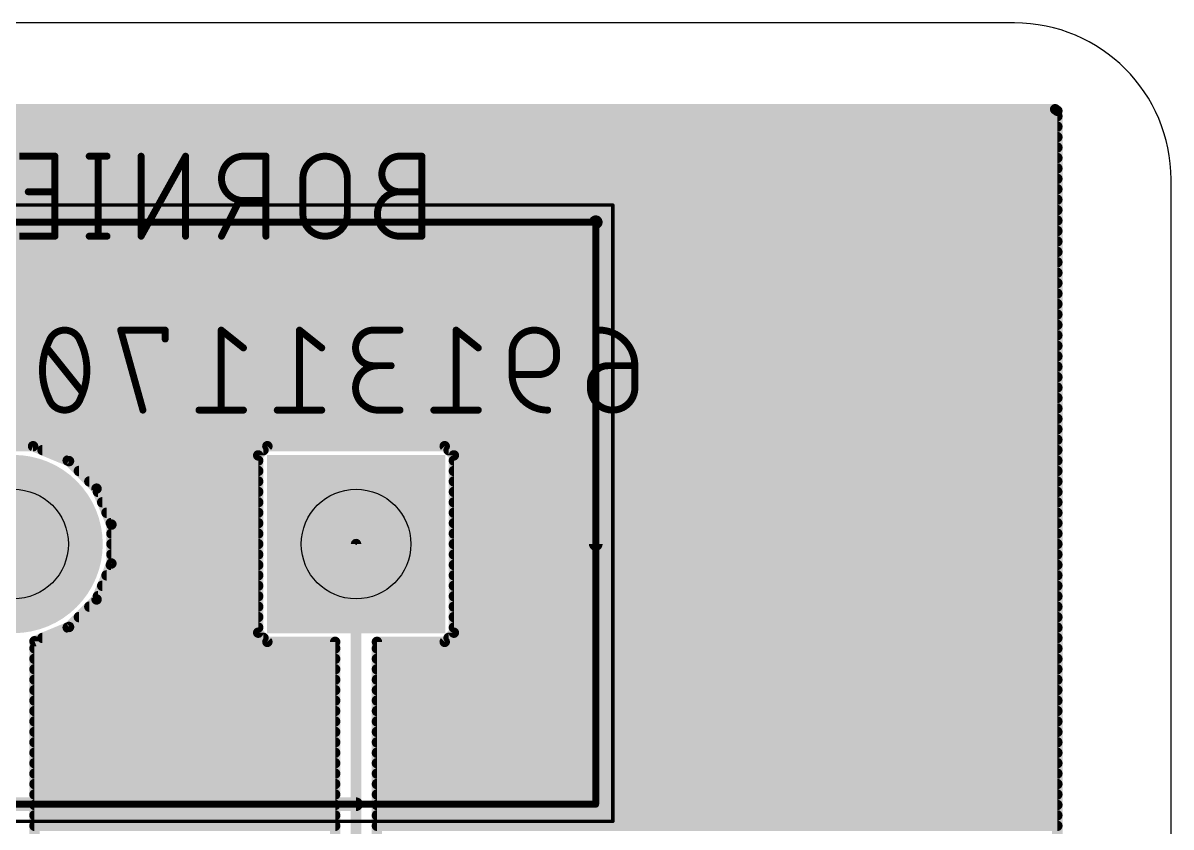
# Model space of a CAD drawing. Extents: x 0 to 28.9, y 0 to 57.1.
# Drawn here: x 12.12 to 28.88, y 45.4 to 57.14 of the extents above; entities that cross this region are included whole.
import ezdxf

# ---------------------------------------------------------------- set-up
doc = ezdxf.new("R2010")
doc.units = 0
for name, color, linetype in [('16', 132, 'CONTINUOUS'), ('17', 110, 'CONTINUOUS'), ('20', 31, 'CONTINUOUS'), ('22', 253, 'CONTINUOUS'), ('24', 53, 'CONTINUOUS'), ('26', 253, 'CONTINUOUS'), ('28', 253, 'CONTINUOUS'), ('29', 253, 'CONTINUOUS'), ('30', 253, 'CONTINUOUS'), ('44', 253, 'CONTINUOUS'), ('52', 253, 'CONTINUOUS')]:
    doc.layers.add(name, color=color, linetype=linetype)

# ---------------------------------------------------------------- blocks, each defined once
blk = doc.blocks.new('SQUAREP')
blk.add_solid([(-0.5, -0.5), (0.5, -0.5), (-0.5, 0.5), (0.5, 0.5)])
blk = doc.blocks.new('ROUNDP')
at = {"const_width": 0.5}
blk.add_lwpolyline([(0, -0.25, 1), (0, 0.25, 1), (0, -0.25)], format="xyb", dxfattribs=at)

msp = doc.modelspace()

# ---------------------------------------------------------------- linework, layer by layer
at = {"layer": '16', "const_width": 0.1524}
for points in [[(1.5523, 55.7784), (27.22, 55.7784)], [(1.6922, 55.88), (27.1878, 55.88)], [(27.1878, 55.88), (27.22, 55.8566)], [(27.22, 55.8566), (27.22, 1.324)], [(1.3894, 55.626), (27.22, 55.626)], [(1.2787, 55.4736), (27.22, 55.4736)], [(1.27, 55.3212), (27.22, 55.3212)], [(1.27, 55.1688), (27.22, 55.1688)], [(1.27, 55.0164), (27.22, 55.0164)], [(1.27, 54.864), (27.22, 54.864)], [(1.27, 54.7116), (27.22, 54.7116)], [(1.27, 54.5592), (27.22, 54.5592)], [(1.27, 54.4068), (27.22, 54.4068)], [(1.27, 54.2544), (27.22, 54.2544)], [(1.27, 54.102), (27.22, 54.102)], [(1.27, 53.9496), (27.22, 53.9496)], [(1.27, 53.7972), (27.22, 53.7972)], [(1.27, 53.6448), (27.22, 53.6448)], [(1.27, 53.4924), (27.22, 53.4924)], [(1.27, 53.34), (27.22, 53.34)], [(1.27, 53.1876), (27.22, 53.1876)], [(1.27, 53.0352), (27.22, 53.0352)], [(1.27, 52.8828), (27.22, 52.8828)], [(1.27, 52.7304), (27.22, 52.7304)], [(1.27, 52.578), (27.22, 52.578)], [(1.27, 52.4256), (27.22, 52.4256)], [(1.27, 52.2732), (27.22, 52.2732)], [(1.27, 52.1208), (27.22, 52.1208)], [(1.27, 51.9684), (27.22, 51.9684)], [(1.27, 51.816), (27.22, 51.816)], [(1.27, 51.6636), (27.22, 51.6636)], [(1.27, 51.5112), (27.22, 51.5112)], [(1.27, 51.3588), (27.22, 51.3588)], [(1.27, 51.2064), (27.22, 51.2064)], [(1.27, 51.054), (27.22, 51.054)], [(12.2642, 50.9586), (11.6958, 50.9586)], [(12.7892, 50.7411), (12.2642, 50.9586)], [(12.4018, 50.9016), (15.6283, 50.9016)], [(15.6853, 50.9586), (15.5514, 50.8247)], [(18.2747, 50.9586), (15.6853, 50.9586)], [(18.4086, 50.8247), (18.2747, 50.9586)], [(18.3317, 50.9016), (27.22, 50.9016)], [(12.7697, 50.7492), (15.5514, 50.7492)], [(13.1911, 50.3392), (12.7892, 50.7411)], [(15.5514, 50.8247), (15.5514, 48.2353)], [(18.4086, 48.2353), (18.4086, 50.8247)], [(18.4086, 50.7492), (27.22, 50.7492)], [(12.9335, 50.5968), (15.5514, 50.5968)], [(18.4086, 50.5968), (27.22, 50.5968)], [(13.0859, 50.4444), (15.5514, 50.4444)], [(18.4086, 50.4444), (27.22, 50.4444)], [(13.4086, 49.8142), (13.1911, 50.3392)], [(13.2107, 50.292), (15.5514, 50.292)], [(18.4086, 50.292), (27.22, 50.292)], [(13.2738, 50.1396), (15.5514, 50.1396)], [(18.4086, 50.1396), (27.22, 50.1396)], [(13.3369, 49.9872), (15.5514, 49.9872)], [(18.4086, 49.9872), (27.22, 49.9872)], [(13.4001, 49.8348), (15.5514, 49.8348)], [(13.4086, 49.2458), (13.4086, 49.8142)], [(18.4086, 49.8348), (27.22, 49.8348)], [(13.4086, 49.6824), (15.5514, 49.6824)], [(18.4086, 49.6824), (27.22, 49.6824)], [(13.4086, 49.53), (15.5514, 49.53)], [(13.4086, 49.3776), (15.5514, 49.3776)], [(16.98, 49.53), (16.98, 42.992)], [(18.4086, 49.53), (27.22, 49.53)], [(18.4086, 49.3776), (27.22, 49.3776)], [(13.1911, 48.7208), (13.4086, 49.2458)], [(13.4001, 49.2252), (15.5514, 49.2252)], [(18.4086, 49.2252), (27.22, 49.2252)], [(13.3369, 49.0728), (15.5514, 49.0728)], [(18.4086, 49.0728), (27.22, 49.0728)], [(13.2738, 48.9204), (15.5514, 48.9204)], [(18.4086, 48.9204), (27.22, 48.9204)], [(12.7892, 48.3189), (13.1911, 48.7208)], [(13.2107, 48.768), (15.5514, 48.768)], [(18.4086, 48.768), (27.22, 48.768)], [(13.0859, 48.6156), (15.5514, 48.6156)], [(18.4086, 48.6156), (27.22, 48.6156)], [(12.9335, 48.4632), (15.5514, 48.4632)], [(18.4086, 48.4632), (27.22, 48.4632)], [(12.2848, 48.1099), (12.7892, 48.3189)], [(12.7697, 48.3108), (15.5514, 48.3108)], [(15.5514, 48.2353), (15.6853, 48.1014)], [(18.2747, 48.1014), (18.4086, 48.2353)], [(18.4086, 48.3108), (27.22, 48.3108)], [(12.2848, 34.663), (12.2848, 48.1099)], [(12.4018, 48.1584), (15.6283, 48.1584)], [(15.6853, 48.1014), (16.6752, 48.1014)], [(16.6752, 48.1014), (16.6752, 42.8657)], [(17.2848, 43.1183), (17.2848, 48.1014)], [(17.2848, 48.1014), (18.2747, 48.1014)], [(18.3317, 48.1584), (27.22, 48.1584)], [(12.2848, 48.006), (16.6752, 48.006)], [(17.2848, 48.006), (27.22, 48.006)], [(12.2848, 47.8536), (16.6752, 47.8536)], [(12.2848, 47.7012), (16.6752, 47.7012)], [(17.2848, 47.8536), (27.22, 47.8536)], [(17.2848, 47.7012), (27.22, 47.7012)], [(12.2848, 47.5488), (16.6752, 47.5488)], [(17.2848, 47.5488), (27.22, 47.5488)], [(12.2848, 47.3964), (16.6752, 47.3964)], [(17.2848, 47.3964), (27.22, 47.3964)], [(12.2848, 47.244), (16.6752, 47.244)], [(17.2848, 47.244), (27.22, 47.244)], [(12.2848, 47.0916), (16.6752, 47.0916)], [(17.2848, 47.0916), (27.22, 47.0916)], [(12.2848, 46.9392), (16.6752, 46.9392)], [(17.2848, 46.9392), (27.22, 46.9392)], [(12.2848, 46.7868), (16.6752, 46.7868)], [(17.2848, 46.7868), (27.22, 46.7868)], [(12.2848, 46.6344), (16.6752, 46.6344)], [(17.2848, 46.6344), (27.22, 46.6344)], [(12.2848, 46.482), (16.6752, 46.482)], [(17.2848, 46.482), (27.22, 46.482)], [(12.2848, 46.3296), (16.6752, 46.3296)], [(17.2848, 46.3296), (27.22, 46.3296)], [(12.2848, 46.1772), (16.6752, 46.1772)], [(12.2848, 46.0248), (16.6752, 46.0248)], [(17.2848, 46.1772), (27.22, 46.1772)], [(17.2848, 46.0248), (27.22, 46.0248)], [(12.2848, 45.8724), (16.6752, 45.8724)], [(17.2848, 45.8724), (27.22, 45.8724)], [(12.2848, 45.72), (16.6752, 45.72)], [(17.2848, 45.72), (27.22, 45.72)], [(12.2848, 45.5676), (16.6752, 45.5676)], [(17.2848, 45.5676), (27.22, 45.5676)], [(12.2848, 45.4152), (16.6752, 45.4152)], [(17.2848, 45.4152), (27.22, 45.4152)]]:
    msp.add_lwpolyline(points, dxfattribs=at)
at = {"layer": '16', "const_width": 0.0762}
for points in [[(27.2102, 55.9108, 1), (27.1654, 55.8492)], [(27.2581, 55.8566, 1), (27.1819, 55.8566)], [(27.1878, 55.8419, 1), (27.1878, 55.9181)], [(27.1976, 55.8258, 1), (27.2424, 55.8875)], [(27.22, 55.7403, 1), (27.22, 55.8165)], [(27.22, 55.5879, 1), (27.22, 55.6641)], [(27.22, 55.4355, 1), (27.22, 55.5117)], [(27.22, 55.2831, 1), (27.22, 55.3593)], [(27.22, 55.1307, 1), (27.22, 55.2069)], [(27.22, 54.9783, 1), (27.22, 55.0545)], [(27.22, 54.8259, 1), (27.22, 54.9021)], [(27.22, 54.6735, 1), (27.22, 54.7497)], [(27.22, 54.5211, 1), (27.22, 54.5973)], [(27.22, 54.3687, 1), (27.22, 54.4449)], [(27.22, 54.2163, 1), (27.22, 54.2925)], [(27.22, 54.0639, 1), (27.22, 54.1401)], [(27.22, 53.9115, 1), (27.22, 53.9877)], [(27.22, 53.7591, 1), (27.22, 53.8353)], [(27.22, 53.6067, 1), (27.22, 53.6829)], [(27.22, 53.4543, 1), (27.22, 53.5305)], [(27.22, 53.3019, 1), (27.22, 53.3781)], [(27.22, 53.1495, 1), (27.22, 53.2257)], [(27.22, 52.9971, 1), (27.22, 53.0733)], [(27.22, 52.8447, 1), (27.22, 52.9209)], [(27.22, 52.6923, 1), (27.22, 52.7685)], [(27.22, 52.5399, 1), (27.22, 52.6161)], [(27.22, 52.3875, 1), (27.22, 52.4637)], [(27.22, 52.2351, 1), (27.22, 52.3113)], [(27.22, 52.0827, 1), (27.22, 52.1589)], [(27.22, 51.9303, 1), (27.22, 52.0065)], [(27.22, 51.7779, 1), (27.22, 51.8541)], [(27.22, 51.6255, 1), (27.22, 51.7017)], [(27.22, 51.4731, 1), (27.22, 51.5493)], [(27.22, 51.3207, 1), (27.22, 51.3969)], [(27.22, 51.1683, 1), (27.22, 51.2445)], [(27.22, 51.0159, 1), (27.22, 51.0921)], [(12.2787, 50.9938, 1), (12.2496, 50.9234)], [(12.2642, 50.9205, 1), (12.2642, 50.9967)], [(12.4018, 50.9397, 1), (12.4018, 50.8635)], [(15.6283, 50.8635, 1), (15.6283, 50.9397)], [(15.6853, 50.9967, 1), (15.6853, 50.9205)], [(15.7123, 50.9317, 1), (15.6584, 50.9855)], [(18.3016, 50.9855, 1), (18.2477, 50.9317)], [(18.2747, 50.9205, 1), (18.2747, 50.9967)], [(18.3317, 50.9397, 1), (18.3317, 50.8635)], [(27.22, 50.8635, 1), (27.22, 50.9397)], [(12.7697, 50.7873, 1), (12.7697, 50.7111)], [(12.8162, 50.768, 1), (12.7623, 50.7142)], [(12.7747, 50.7059, 1), (12.8038, 50.7763)], [(15.5895, 50.8247, 1), (15.5133, 50.8247)], [(15.5245, 50.8516, 1), (15.5783, 50.7977)], [(15.5514, 50.7111, 1), (15.5514, 50.7873)], [(18.4467, 50.8247, 1), (18.3705, 50.8247)], [(18.4086, 50.7873, 1), (18.4086, 50.7111)], [(18.3817, 50.7977, 1), (18.4355, 50.8516)], [(27.22, 50.7111, 1), (27.22, 50.7873)], [(12.9335, 50.6349, 1), (12.9335, 50.5587)], [(15.5514, 50.5587, 1), (15.5514, 50.6349)], [(18.4086, 50.6349, 1), (18.4086, 50.5587)], [(27.22, 50.5587, 1), (27.22, 50.6349)], [(13.0859, 50.4825, 1), (13.0859, 50.4063)], [(15.5514, 50.4063, 1), (15.5514, 50.4825)], [(18.4086, 50.4825, 1), (18.4086, 50.4063)], [(27.22, 50.4063, 1), (27.22, 50.4825)], [(13.2263, 50.3538, 1), (13.1559, 50.3247)], [(13.1642, 50.3123, 1), (13.218, 50.3662)], [(13.2107, 50.3301, 1), (13.2107, 50.2539)], [(15.5514, 50.2539, 1), (15.5514, 50.3301)], [(18.4086, 50.3301, 1), (18.4086, 50.2539)], [(27.22, 50.2539, 1), (27.22, 50.3301)], [(13.2738, 50.1777, 1), (13.2738, 50.1015)], [(15.5514, 50.1015, 1), (15.5514, 50.1777)], [(18.4086, 50.1777, 1), (18.4086, 50.1015)], [(27.22, 50.1015, 1), (27.22, 50.1777)], [(13.3369, 50.0253, 1), (13.3369, 49.9491)], [(15.5514, 49.9491, 1), (15.5514, 50.0253)], [(18.4086, 50.0253, 1), (18.4086, 49.9491)], [(27.22, 49.9491, 1), (27.22, 50.0253)], [(13.4001, 49.8729, 1), (13.4001, 49.7967)], [(13.4467, 49.8142, 1), (13.3705, 49.8142)], [(13.3734, 49.7996, 1), (13.4438, 49.8287)], [(15.5514, 49.7967, 1), (15.5514, 49.8729)], [(18.4086, 49.8729, 1), (18.4086, 49.7967)], [(27.22, 49.7967, 1), (27.22, 49.8729)], [(13.4086, 49.7205, 1), (13.4086, 49.6443)], [(15.5514, 49.6443, 1), (15.5514, 49.7205)], [(18.4086, 49.7205, 1), (18.4086, 49.6443)], [(27.22, 49.6443, 1), (27.22, 49.7205)], [(13.4086, 49.5681, 1), (13.4086, 49.4919)], [(13.4086, 49.4157, 1), (13.4086, 49.3395)], [(15.5514, 49.4919, 1), (15.5514, 49.5681)], [(15.5514, 49.3395, 1), (15.5514, 49.4157)], [(17.0181, 49.53, 1), (16.9419, 49.53)], [(18.4086, 49.5681, 1), (18.4086, 49.4919)], [(18.4086, 49.4157, 1), (18.4086, 49.3395)], [(27.22, 49.4919, 1), (27.22, 49.5681)], [(27.22, 49.3395, 1), (27.22, 49.4157)], [(13.4001, 49.2633, 1), (13.4001, 49.1871)], [(13.4438, 49.2313, 1), (13.3734, 49.2604)], [(15.5514, 49.1871, 1), (15.5514, 49.2633)], [(18.4086, 49.2633, 1), (18.4086, 49.1871)], [(27.22, 49.1871, 1), (27.22, 49.2633)], [(13.3369, 49.1109, 1), (13.3369, 49.0347)], [(13.3705, 49.2458, 1), (13.4467, 49.2458)], [(15.5514, 49.0347, 1), (15.5514, 49.1109)], [(18.4086, 49.1109, 1), (18.4086, 49.0347)], [(27.22, 49.0347, 1), (27.22, 49.1109)], [(13.2738, 48.9585, 1), (13.2738, 48.8823)], [(15.5514, 48.8823, 1), (15.5514, 48.9585)], [(18.4086, 48.9585, 1), (18.4086, 48.8823)], [(27.22, 48.8823, 1), (27.22, 48.9585)], [(13.218, 48.6938, 1), (13.1642, 48.7477)], [(13.2107, 48.8061, 1), (13.2107, 48.7299)], [(15.5514, 48.7299, 1), (15.5514, 48.8061)], [(18.4086, 48.8061, 1), (18.4086, 48.7299)], [(27.22, 48.7299, 1), (27.22, 48.8061)], [(13.0859, 48.6537, 1), (13.0859, 48.5775)], [(13.1559, 48.7353, 1), (13.2263, 48.7062)], [(15.5514, 48.5775, 1), (15.5514, 48.6537)], [(18.4086, 48.6537, 1), (18.4086, 48.5775)], [(27.22, 48.5775, 1), (27.22, 48.6537)], [(12.9335, 48.5013, 1), (12.9335, 48.4251)], [(15.5514, 48.4251, 1), (15.5514, 48.5013)], [(18.4086, 48.5013, 1), (18.4086, 48.4251)], [(27.22, 48.4251, 1), (27.22, 48.5013)], [(12.7697, 48.3489, 1), (12.7697, 48.2727)], [(12.7623, 48.3458, 1), (12.8162, 48.2919)], [(12.8038, 48.2837, 1), (12.7747, 48.3541)], [(15.5783, 48.2623, 1), (15.5245, 48.2084)], [(15.5514, 48.2727, 1), (15.5514, 48.3489)], [(18.4086, 48.3489, 1), (18.4086, 48.2727)], [(18.4355, 48.2084, 1), (18.3817, 48.2623)], [(27.22, 48.2727, 1), (27.22, 48.3489)], [(12.3229, 48.1099, 1), (12.2467, 48.1099)], [(12.2702, 48.1451, 1), (12.2994, 48.0747)], [(12.4018, 48.1965, 1), (12.4018, 48.1203)], [(15.5133, 48.2353, 1), (15.5895, 48.2353)], [(15.6283, 48.1203, 1), (15.6283, 48.1965)], [(15.6853, 48.1395, 1), (15.6853, 48.0633)], [(15.6584, 48.0745, 1), (15.7123, 48.1283)], [(16.7133, 48.1014, 1), (16.6371, 48.1014)], [(16.6752, 48.0633, 1), (16.6752, 48.1395)], [(17.3229, 48.1014, 1), (17.2467, 48.1014)], [(17.2848, 48.1395, 1), (17.2848, 48.0633)], [(18.2477, 48.1283, 1), (18.3016, 48.0745)], [(18.2747, 48.0633, 1), (18.2747, 48.1395)], [(18.3317, 48.1965, 1), (18.3317, 48.1203)], [(18.3705, 48.2353, 1), (18.4467, 48.2353)], [(27.22, 48.1203, 1), (27.22, 48.1965)], [(12.2848, 48.0441, 1), (12.2848, 47.9679)], [(16.6752, 47.9679, 1), (16.6752, 48.0441)], [(17.2848, 48.0441, 1), (17.2848, 47.9679)], [(27.22, 47.9679, 1), (27.22, 48.0441)], [(12.2848, 47.8917, 1), (12.2848, 47.8155)], [(12.2848, 47.7393, 1), (12.2848, 47.6631)], [(16.6752, 47.8155, 1), (16.6752, 47.8917)], [(16.6752, 47.6631, 1), (16.6752, 47.7393)], [(17.2848, 47.8917, 1), (17.2848, 47.8155)], [(17.2848, 47.7393, 1), (17.2848, 47.6631)], [(27.22, 47.8155, 1), (27.22, 47.8917)], [(27.22, 47.6631, 1), (27.22, 47.7393)], [(12.2848, 47.5869, 1), (12.2848, 47.5107)], [(16.6752, 47.5107, 1), (16.6752, 47.5869)], [(17.2848, 47.5869, 1), (17.2848, 47.5107)], [(27.22, 47.5107, 1), (27.22, 47.5869)], [(12.2848, 47.4345, 1), (12.2848, 47.3583)], [(16.6752, 47.3583, 1), (16.6752, 47.4345)], [(17.2848, 47.4345, 1), (17.2848, 47.3583)], [(27.22, 47.3583, 1), (27.22, 47.4345)], [(12.2848, 47.2821, 1), (12.2848, 47.2059)], [(16.6752, 47.2059, 1), (16.6752, 47.2821)], [(17.2848, 47.2821, 1), (17.2848, 47.2059)], [(27.22, 47.2059, 1), (27.22, 47.2821)], [(12.2848, 47.1297, 1), (12.2848, 47.0535)], [(16.6752, 47.0535, 1), (16.6752, 47.1297)], [(17.2848, 47.1297, 1), (17.2848, 47.0535)], [(27.22, 47.0535, 1), (27.22, 47.1297)], [(12.2848, 46.9773, 1), (12.2848, 46.9011)], [(16.6752, 46.9011, 1), (16.6752, 46.9773)], [(17.2848, 46.9773, 1), (17.2848, 46.9011)], [(27.22, 46.9011, 1), (27.22, 46.9773)], [(12.2848, 46.8249, 1), (12.2848, 46.7487)], [(16.6752, 46.7487, 1), (16.6752, 46.8249)], [(17.2848, 46.8249, 1), (17.2848, 46.7487)], [(27.22, 46.7487, 1), (27.22, 46.8249)], [(12.2848, 46.6725, 1), (12.2848, 46.5963)], [(16.6752, 46.5963, 1), (16.6752, 46.6725)], [(17.2848, 46.6725, 1), (17.2848, 46.5963)], [(27.22, 46.5963, 1), (27.22, 46.6725)], [(12.2848, 46.5201, 1), (12.2848, 46.4439)], [(16.6752, 46.4439, 1), (16.6752, 46.5201)], [(17.2848, 46.5201, 1), (17.2848, 46.4439)], [(27.22, 46.4439, 1), (27.22, 46.5201)], [(12.2848, 46.3677, 1), (12.2848, 46.2915)], [(16.6752, 46.2915, 1), (16.6752, 46.3677)], [(17.2848, 46.3677, 1), (17.2848, 46.2915)], [(27.22, 46.2915, 1), (27.22, 46.3677)], [(12.2848, 46.2153, 1), (12.2848, 46.1391)], [(12.2848, 46.0629, 1), (12.2848, 45.9867)], [(16.6752, 46.1391, 1), (16.6752, 46.2153)], [(16.6752, 45.9867, 1), (16.6752, 46.0629)], [(17.2848, 46.2153, 1), (17.2848, 46.1391)], [(17.2848, 46.0629, 1), (17.2848, 45.9867)], [(27.22, 46.1391, 1), (27.22, 46.2153)], [(27.22, 45.9867, 1), (27.22, 46.0629)], [(12.2848, 45.9105, 1), (12.2848, 45.8343)], [(16.6752, 45.8343, 1), (16.6752, 45.9105)], [(17.2848, 45.9105, 1), (17.2848, 45.8343)], [(27.22, 45.8343, 1), (27.22, 45.9105)], [(12.2848, 45.7581, 1), (12.2848, 45.6819)], [(16.6752, 45.6819, 1), (16.6752, 45.7581)], [(17.2848, 45.7581, 1), (17.2848, 45.6819)], [(27.22, 45.6819, 1), (27.22, 45.7581)], [(12.2848, 45.6057, 1), (12.2848, 45.5295)], [(16.6752, 45.5295, 1), (16.6752, 45.6057)], [(17.2848, 45.6057, 1), (17.2848, 45.5295)], [(27.22, 45.5295, 1), (27.22, 45.6057)], [(12.2848, 45.4533, 1), (12.2848, 45.3771)], [(16.6752, 45.3771, 1), (16.6752, 45.4533)], [(17.2848, 45.4533, 1), (17.2848, 45.3771)], [(27.22, 45.3771, 1), (27.22, 45.4533)]]:
    msp.add_lwpolyline(points, format="xyb", dxfattribs=at)
at = {"layer": '20'}
for p, q in [((26.594, 57.14), (2.286, 57.14)), ((28.88, 2.286), (28.88, 54.854))]:
    msp.add_line(p, q, dxfattribs=at)
msp.add_arc((26.594, 54.854), 2.286, 0, 90, dxfattribs=at)
at = {"layer": '22', "const_width": 0.2}
for points in [[(8.48, 54.23), (20.48, 54.23)], [(20.48, 54.23), (20.48, 49.53)], [(16.98, 45.73), (8.48, 45.73)]]:
    msp.add_lwpolyline(points, dxfattribs=at)
at = {"layer": '22', "const_width": 0.1}
for points in [[(20.53, 54.23, 1), (20.43, 54.23)], [(20.48, 54.18, 1), (20.48, 54.28)], [(20.43, 49.53, 1), (20.53, 49.53)], [(16.98, 45.68, 1), (16.98, 45.78)]]:
    msp.add_lwpolyline(points, format="xyb", dxfattribs=at)
at = {"layer": '24'}
msp.add_point((16.98, 49.53), dxfattribs=at)
at = {"layer": '26', "const_width": 0.1016}
for points in [[(12.5837, 55.1942), (12.0644, 55.1942)], [(12.5837, 54.0258), (12.5837, 55.1942)], [(13.3437, 55.1942), (13.0841, 55.1942)], [(13.2139, 55.1942), (13.2139, 54.0258)], [(14.491, 55.1942), (13.8418, 54.0258)], [(13.8418, 54.0258), (13.8418, 55.1942)], [(14.491, 54.0258), (14.491, 55.1942)], [(15.6647, 55.1942), (15.3401, 55.1942)], [(15.6647, 54.0258), (15.6647, 55.1942)], [(17.9411, 55.1942), (17.6166, 55.1942)], [(17.9411, 54.0258), (17.9411, 55.1942)], [(16.204, 54.8696), (16.204, 54.3504)], [(16.8531, 54.3504), (16.8531, 54.8696)], [(12.5837, 54.6749), (12.1942, 54.6749)], [(17.9411, 54.6749), (17.6166, 54.6749)], [(15.0156, 54.0258), (15.2752, 54.5451)], [(15.3401, 54.5451), (15.6647, 54.5451)], [(12.0644, 54.0258), (12.5837, 54.0258)], [(13.3437, 54.0258), (13.0841, 54.0258)], [(17.6166, 54.0258), (17.9411, 54.0258)]]:
    msp.add_lwpolyline(points, dxfattribs=at)
at = {"layer": '26'}
for points, const_width in [([(12.6091, 55.1942, 1), (12.5583, 55.1942)], 0.0508), ([(12.5837, 55.1688, 1), (12.5837, 55.2196)], 0.0508), ([(13.0841, 55.2196, 1), (13.0841, 55.1688)], 0.0508), ([(13.2393, 55.1942, 1), (13.1885, 55.1942)], 0.0508), ([(13.3437, 55.1688, 1), (13.3437, 55.2196)], 0.0508), ([(13.8672, 55.1942, 1), (13.8164, 55.1942)], 0.0508), ([(14.5164, 55.1942, 1), (14.4656, 55.1942)], 0.0508), ([(14.5132, 55.1819, 1), (14.4688, 55.2065)], 0.0508), ([(15.3401, 55.1942, 1), (15.3401, 54.5451)], 0.1016), ([(15.3401, 55.2196, 1), (15.3401, 55.1688)], 0.0508), ([(15.3401, 55.1688, 1), (15.3401, 55.2196)], 0.0508), ([(15.6901, 55.1942, 1), (15.6393, 55.1942)], 0.0508), ([(15.6647, 55.1688, 1), (15.6647, 55.2196)], 0.0508), ([(16.8531, 54.8696, 1), (16.204, 54.8696)], 0.1016), ([(17.6166, 55.1942, 1), (17.6166, 54.6749)], 0.1016), ([(17.6166, 55.2196, 1), (17.6166, 55.1688)], 0.0508), ([(17.6166, 55.1688, 1), (17.6166, 55.2196)], 0.0508), ([(17.9665, 55.1942, 1), (17.9157, 55.1942)], 0.0508), ([(17.9411, 55.1688, 1), (17.9411, 55.2196)], 0.0508), ([(16.2294, 54.8696, 1), (16.1786, 54.8696)], 0.0508), ([(16.1786, 54.8696, 1), (16.2294, 54.8696)], 0.0508), ([(16.8786, 54.8696, 1), (16.8277, 54.8696)], 0.0508), ([(16.8277, 54.8696, 1), (16.8786, 54.8696)], 0.0508), ([(12.1942, 54.7003, 1), (12.1942, 54.6495)], 0.0508), ([(12.5837, 54.6495, 1), (12.5837, 54.7003)], 0.0508), ([(17.6166, 54.6749, 1), (17.6166, 54.0258)], 0.1016), ([(17.6166, 54.7003, 1), (17.6166, 54.6495)], 0.0508), ([(17.6166, 54.6495, 1), (17.6166, 54.7003)], 0.0508), ([(17.6166, 54.6495, 1), (17.6166, 54.7003)], 0.0508), ([(17.9411, 54.6495, 1), (17.9411, 54.7003)], 0.0508), ([(15.2979, 54.5337, 1), (15.2525, 54.5564)], 0.0508), ([(15.3401, 54.5705, 1), (15.3401, 54.5197)], 0.0508), ([(15.3401, 54.5197, 1), (15.3401, 54.5705)], 0.0508), ([(15.6647, 54.5197, 1), (15.6647, 54.5705)], 0.0508), ([(16.204, 54.3504, 1), (16.8531, 54.3504)], 0.1016), ([(16.2294, 54.3504, 1), (16.1786, 54.3504)], 0.0508), ([(16.1786, 54.3504, 1), (16.2294, 54.3504)], 0.0508), ([(16.8785, 54.3504, 1), (16.8277, 54.3504)], 0.0508), ([(16.8277, 54.3504, 1), (16.8786, 54.3504)], 0.0508), ([(12.5583, 54.0258, 1), (12.6091, 54.0258)], 0.0508), ([(12.5837, 54.0004, 1), (12.5837, 54.0512)], 0.0508), ([(13.0841, 54.0512, 1), (13.0841, 54.0004)], 0.0508), ([(13.1885, 54.0258, 1), (13.2393, 54.0258)], 0.0508), ([(13.3437, 54.0004, 1), (13.3437, 54.0512)], 0.0508), ([(13.8196, 54.0381, 1), (13.8641, 54.0135)], 0.0508), ([(13.8164, 54.0258, 1), (13.8672, 54.0258)], 0.0508), ([(14.4656, 54.0258, 1), (14.5164, 54.0258)], 0.0508), ([(14.9929, 54.0372, 1), (15.0383, 54.0144)], 0.0508), ([(15.6393, 54.0258, 1), (15.6901, 54.0258)], 0.0508), ([(17.6166, 54.0512, 1), (17.6166, 54.0004)], 0.0508), ([(17.6166, 54.0004, 1), (17.6166, 54.0512)], 0.0508), ([(17.9157, 54.0258, 1), (17.9665, 54.0258)], 0.0508), ([(17.9411, 54.0004, 1), (17.9411, 54.0512)], 0.0508)]:
    msp.add_lwpolyline(points, format="xyb", dxfattribs=dict(at, const_width=const_width))
at = {"layer": '28'}
for points, const_width in [([(12.7255, 52.6542, 0.3205), (12.4983, 52.4919)], 0.1016), ([(12.9527, 52.4919, 0.3205), (12.7255, 52.6542)], 0.1016), ([(12.7255, 52.6796, 1), (12.7255, 52.6288)], 0.0508), ([(12.7255, 52.6288, 1), (12.7255, 52.6796)], 0.0508), ([(13.5439, 52.6796, 1), (13.5439, 52.6288)], 0.0508), ([(13.5684, 52.661, 1), (13.5195, 52.6474)], 0.0508), ([(14.2185, 52.6542, 1), (14.1677, 52.6542)], 0.0508), ([(14.1931, 52.6288, 1), (14.1931, 52.6796)], 0.0508), ([(15.0274, 52.674, 1), (14.9956, 52.6344)], 0.0508), ([(15.0369, 52.6542, 1), (14.9861, 52.6542)], 0.0508), ([(16.1704, 52.674, 1), (16.1386, 52.6344)], 0.0508), ([(16.1799, 52.6542, 1), (16.1291, 52.6542)], 0.0508), ([(17.2326, 52.6542, 1), (17.2326, 52.1349)], 0.1016), ([(17.2326, 52.6796, 1), (17.2326, 52.6288)], 0.0508), ([(17.2326, 52.6288, 1), (17.2326, 52.6796)], 0.0508), ([(17.622, 52.6288, 1), (17.622, 52.6796)], 0.0508), ([(18.4564, 52.674, 1), (18.4246, 52.6344)], 0.0508), ([(18.4659, 52.6542, 1), (18.4151, 52.6542)], 0.0508), ([(19.908, 52.3296, 1), (19.2589, 52.3296)], 0.1016), ([(21.051, 52.1349, 0.4142), (20.5318, 52.6542)], 0.1016), ([(20.5318, 52.6796, 1), (20.5318, 52.6288)], 0.0508), ([(12.4983, 52.4919, 0.1139), (12.4009, 52.07)], 0.1016), ([(12.4743, 52.5002, 1), (12.5223, 52.4837)], 0.0508), ([(12.5211, 52.4808, 1), (12.4755, 52.5031)], 0.0508), ([(13.0501, 52.07, 0.1139), (12.9527, 52.4919)], 0.1016), ([(12.9755, 52.5031, 1), (12.9299, 52.4808)], 0.0508), ([(12.9287, 52.4837, 1), (12.9767, 52.5002)], 0.0508), ([(14.1677, 52.5244, 1), (14.2185, 52.5244)], 0.0508), ([(12.4857, 52.4104, 1), (12.446, 52.3787)], 0.0508), ([(15.3202, 52.3747, 1), (15.3519, 52.4144)], 0.0508), ([(16.4632, 52.3747, 1), (16.4949, 52.4144)], 0.0508), ([(18.7492, 52.3747, 1), (18.7809, 52.4144)], 0.0508), ([(19.2843, 52.3296, 1), (19.2335, 52.3296)], 0.0508), ([(19.2335, 52.3296, 1), (19.2843, 52.3296)], 0.0508), ([(19.6484, 52.0051, 0.4142), (19.908, 52.2647)], 0.1016), ([(19.9334, 52.3296, 1), (19.8826, 52.3296)], 0.0508), ([(19.8826, 52.3296, 1), (19.9334, 52.3296)], 0.0508), ([(19.9334, 52.2647, 1), (19.8826, 52.2647)], 0.0508), ([(17.2975, 52.1349, 1), (17.2975, 51.4858)], 0.1016), ([(17.2326, 52.1603, 1), (17.2326, 52.1095)], 0.0508), ([(17.2326, 52.1095, 1), (17.2326, 52.1603)], 0.0508), ([(17.2975, 52.1095, 1), (17.2975, 52.1603)], 0.0508), ([(17.4922, 52.1095, 1), (17.4922, 52.1603)], 0.0508), ([(19.8826, 52.2647, 1), (19.9334, 52.2647)], 0.0508), ([(20.6616, 52.1349, 0.4142), (20.4019, 51.8753)], 0.1016), ([(20.6616, 52.1603, 1), (20.6616, 52.1095)], 0.0508), ([(20.6616, 52.1095, 1), (20.6616, 52.1603)], 0.0508), ([(21.0764, 52.1349, 1), (21.0256, 52.1349)], 0.0508), ([(21.0256, 52.1349, 1), (21.0764, 52.1349)], 0.0508), ([(21.051, 52.1095, 1), (21.051, 52.1603)], 0.0508), ([(12.4009, 52.07, 0.1139), (12.4983, 51.6481)], 0.1016), ([(12.4263, 52.07, 1), (12.3756, 52.07)], 0.0508), ([(12.3756, 52.07, 1), (12.4263, 52.07)], 0.0508), ([(12.9527, 51.6481, 0.1139), (13.0501, 52.07)], 0.1016), ([(13.0755, 52.07, 1), (13.0247, 52.07)], 0.0508), ([(13.0247, 52.07, 1), (13.0755, 52.07)], 0.0508), ([(19.2589, 52.0305, 1), (19.2589, 51.9797)], 0.0508), ([(19.2589, 52.0051, 0.4142), (19.7782, 51.4858)], 0.1016), ([(19.2843, 52.0051, 1), (19.2335, 52.0051)], 0.0508), ([(19.2335, 52.0051, 1), (19.2843, 52.0051)], 0.0508), ([(19.6484, 52.0305, 1), (19.6484, 51.9797)], 0.0508), ([(19.6484, 51.9797, 1), (19.6484, 52.0305)], 0.0508), ([(20.4273, 51.8753, 1), (20.3765, 51.8753)], 0.0508), ([(20.3765, 51.8753, 1), (20.4273, 51.8753)], 0.0508), ([(20.4019, 51.8104, 1), (21.051, 51.8104)], 0.1016), ([(20.4273, 51.8104, 1), (20.3765, 51.8104)], 0.0508), ([(20.3765, 51.8104, 1), (20.4273, 51.8104)], 0.0508), ([(21.0764, 51.8104, 1), (21.0256, 51.8104)], 0.0508), ([(21.0256, 51.8104, 1), (21.0764, 51.8104)], 0.0508), ([(12.4983, 51.6481, 0.3205), (12.7255, 51.4858)], 0.1016), ([(12.5223, 51.6563, 1), (12.4743, 51.6398)], 0.0508), ([(12.4755, 51.6369, 1), (12.5211, 51.6592)], 0.0508), ([(12.7255, 51.4858, 0.3205), (12.9527, 51.6481)], 0.1016), ([(12.9299, 51.6592, 1), (12.9755, 51.6369)], 0.0508), ([(12.9767, 51.6398, 1), (12.9287, 51.6563)], 0.0508), ([(12.9653, 51.7296, 1), (13.005, 51.7613)], 0.0508), ([(12.7255, 51.5112, 1), (12.7255, 51.4604)], 0.0508), ([(12.7255, 51.4604, 1), (12.7255, 51.5112)], 0.0508), ([(13.844, 51.479, 1), (13.893, 51.4926)], 0.0508), ([(14.6869, 51.5112, 1), (14.6869, 51.4604)], 0.0508), ([(14.9861, 51.4858, 1), (15.0369, 51.4858)], 0.0508), ([(15.3361, 51.4604, 1), (15.3361, 51.5112)], 0.0508), ([(15.8299, 51.5112, 1), (15.8299, 51.4604)], 0.0508), ([(16.1291, 51.4858, 1), (16.1799, 51.4858)], 0.0508), ([(16.4791, 51.4604, 1), (16.4791, 51.5112)], 0.0508), ([(17.2975, 51.5112, 1), (17.2975, 51.4604)], 0.0508), ([(17.2975, 51.4604, 1), (17.2975, 51.5112)], 0.0508), ([(17.622, 51.4604, 1), (17.622, 51.5112)], 0.0508), ([(18.1159, 51.5112, 1), (18.1159, 51.4604)], 0.0508), ([(18.4151, 51.4858, 1), (18.4659, 51.4858)], 0.0508), ([(18.765, 51.4604, 1), (18.765, 51.5112)], 0.0508), ([(19.7782, 51.4604, 1), (19.7782, 51.5112)], 0.0508)]:
    msp.add_lwpolyline(points, format="xyb", dxfattribs=dict(at, const_width=const_width))
at = {"layer": '28', "const_width": 0.1016}
for points in [[(14.1931, 52.6542), (13.5439, 52.6542)], [(13.5439, 52.6542), (13.8685, 51.4858)], [(14.1931, 52.5244), (14.1931, 52.6542)], [(15.3361, 52.3946), (15.0115, 52.6542)], [(15.0115, 52.6542), (15.0115, 51.4858)], [(16.4791, 52.3946), (16.1545, 52.6542)], [(16.1545, 52.6542), (16.1545, 51.4858)], [(17.622, 52.6542), (17.2326, 52.6542)], [(18.765, 52.3946), (18.4405, 52.6542)], [(18.4405, 52.6542), (18.4405, 51.4858)], [(12.9852, 51.7454), (12.4659, 52.3946)], [(19.2589, 52.3296), (19.2589, 52.0051)], [(19.908, 52.2647), (19.908, 52.3296)], [(17.2326, 52.1349), (17.4922, 52.1349)], [(21.051, 52.1349), (20.6616, 52.1349)], [(21.051, 51.8104), (21.051, 52.1349)], [(19.2589, 52.0051), (19.6484, 52.0051)], [(20.4019, 51.8753), (20.4019, 51.8104)], [(15.3361, 51.4858), (14.6869, 51.4858)], [(16.4791, 51.4858), (15.8299, 51.4858)], [(17.622, 51.4858), (17.2975, 51.4858)], [(18.765, 51.4858), (18.1159, 51.4858)]]:
    msp.add_lwpolyline(points, dxfattribs=at)
at = {"layer": '44'}
for centre in [(11.98, 49.53), (16.98, 49.53)]:
    msp.add_circle(centre, 0.8, dxfattribs=at)
at = {"layer": '52'}
for points, const_width in [([(20.73, 54.48), (8.23, 54.48)], 0.05), ([(20.73, 45.48), (20.73, 54.48)], 0.05), ([(20.48, 54.23), (8.48, 54.23)], 0.1), ([(20.48, 45.73), (20.48, 54.23)], 0.1), ([(8.48, 45.73), (20.48, 45.73)], 0.1), ([(8.23, 45.48), (20.73, 45.48)], 0.05)]:
    msp.add_lwpolyline(points, dxfattribs=dict(at, const_width=const_width))
for points, const_width in [([(20.7425, 54.48, 1), (20.7175, 54.48)], 0.025), ([(20.73, 54.4675, 1), (20.73, 54.4925)], 0.025), ([(20.505, 54.23, 1), (20.455, 54.23)], 0.05), ([(20.48, 54.205, 1), (20.48, 54.255)], 0.05), ([(20.48, 45.705, 1), (20.48, 45.755)], 0.05), ([(20.455, 45.73, 1), (20.505, 45.73)], 0.05), ([(20.7175, 45.48, 1), (20.7425, 45.48)], 0.025), ([(20.73, 45.4675, 1), (20.73, 45.4925)], 0.025)]:
    msp.add_lwpolyline(points, format="xyb", dxfattribs=dict(at, const_width=const_width))

# ---------------------------------------------------------------- block references
at = {"layer": '17', "xscale": 2.4, "yscale": 2.4, "rotation": 180}
for name, p in [('ROUNDP', (11.98, 49.53)), ('ROUNDP', (11.98, 49.53)), ('SQUAREP', (16.98, 49.53)), ('SQUAREP', (16.98, 49.53))]:
    msp.add_blockref(name, p, dxfattribs=at)
at = {"layer": '29', "xscale": 2.6032, "yscale": 2.6032, "rotation": 180}
for name, p in [('ROUNDP', (11.98, 49.53)), ('SQUAREP', (16.98, 49.53))]:
    msp.add_blockref(name, p, dxfattribs=at)
at = {"layer": '30', "xscale": 2.6032, "yscale": 2.6032, "rotation": 180}
for name, p in [('ROUNDP', (11.98, 49.53)), ('SQUAREP', (16.98, 49.53))]:
    msp.add_blockref(name, p, dxfattribs=at)

doc.saveas('drawing.dxf')
